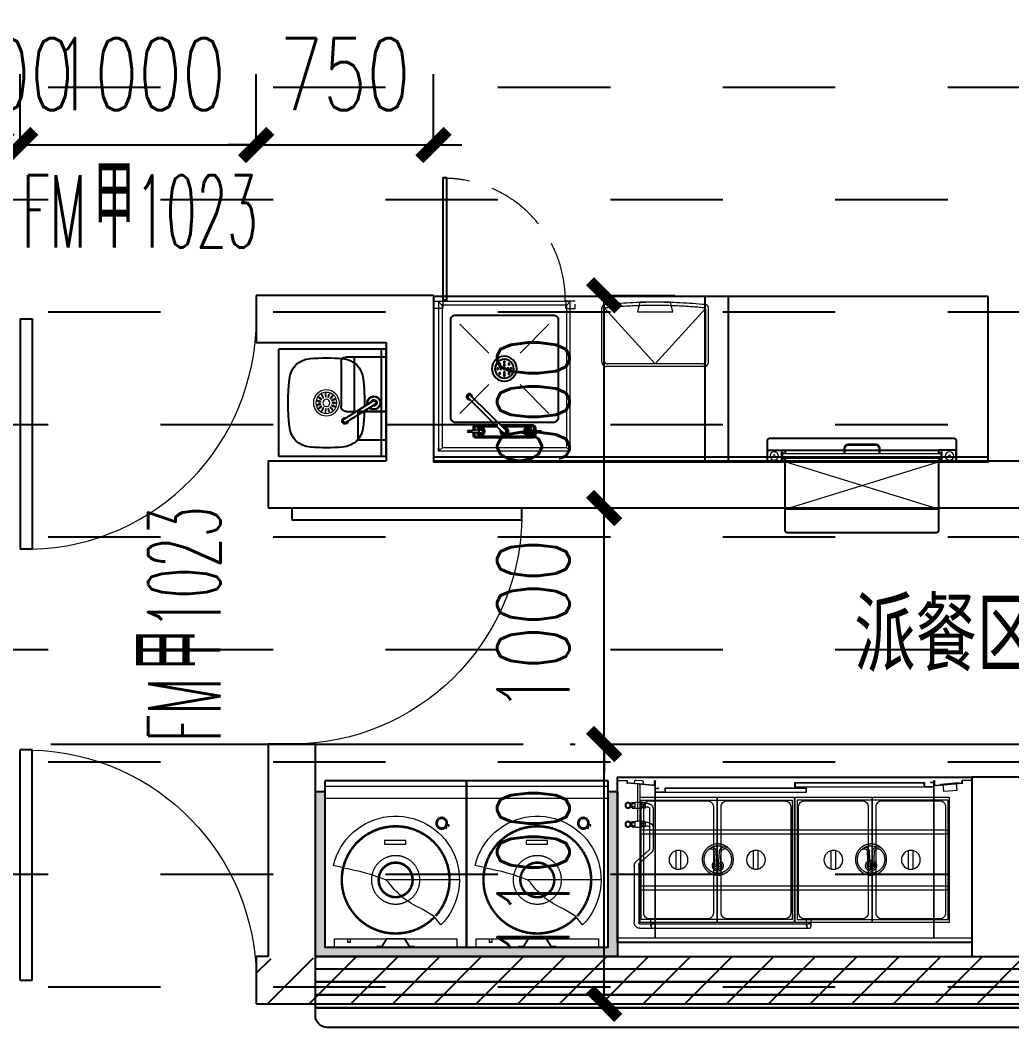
# Model space of a CAD drawing. Header units: millimetres. Extents: x 12325263 to 13848842, y -1463133 to 573208.
# Drawn here: x 12578597 to 12582797, y -844101 to -839822 of the extents above; entities that cross this region are included whole.
import ezdxf
from ezdxf.xclip import XClip

# ---------------------------------------------------------------- set-up
doc = ezdxf.new("R2010")
doc.units = ezdxf.units.MM
doc.header["$LTSCALE"] = 1000
doc.header["$XCLIPFRAME"] = 0
for name, pattern in [('DASH', [0.35, 0.25, -0.1]), ('DASHED', [19.05, 12.7, -6.35]), ('DOTE', [2.42, 2, -0.2, 0.02, -0.2]), ('HIDDEN', [9.525, 6.35, -3.175])]:
    doc.linetypes.add(name, pattern=pattern)
for name, color, linetype in [('A-ANNO-DIMS', 83, 'Continuous'), ('A-ANNO-TEXT', 7, 'Continuous'), ('A-AXIS', 16, 'DOTE'), ('A-WALL', 5, 'Continuous'), ('A-WALL-PATT', 8, 'Continuous'), ('A_WALL(防火墙)', 151, 'Continuous'), ('DOOR_FIRE', 1, 'Continuous'), ('DOOR_FIRE_TEXT', 7, 'Continuous'), ('fur202301', 252, 'Continuous'), ('WALL', 5, 'Continuous'), ('WALL-SHATCH', 8, 'Continuous'), ('建筑-楼板开洞', 251, 'Continuous')]:
    doc.layers.add(name, color=color, linetype=linetype)
doc.styles.add('_TCH_DIM_T3', font='SIMPLEX.shx', dxfattribs={"width": 0.705882, "bigfont": 'GBCBIG.shx'})
doc.styles.add('_TCH_WINDOW', font='SIMPLEX', dxfattribs={"width": 0.7, "height": 3.5, "bigfont": 'GBCBIG'})
doc.styles.add('TITXV', font='', dxfattribs={"width": 0.7})
doc.styles.get('TITXV').set_extended_font_data('SimSun')
doc.dimstyles.new('_TCH_ARCH&&120', dxfattribs={"dimtxt": 306, "dimasz": 120, "dimexe": 300, "dimexo": 360, "dimgap": 147, "dimtad": 1, "dimdec": 0, "dimzin": 0, "dimdsep": 46, "dimtxsty": '_TCH_DIM_T3', "dimblk": 'ARCHTICK', "dimcen": 0.09, "dimclrt": 7, "dimazin": 2, "dimtfac": 1, "dimtdec": 0, "dimtix": 1, "dimtmove": 2, "dimatfit": 3, "dimfxl": 1, "dimfxlon": 1, "dimtolj": 1, "dimtzin": 0, "dimarcsym": 0})
pattern_1 = [(45, (0, 89.76), (-88.388383, 88.388383), [])]

# ---------------------------------------------------------------- blocks, each defined once
blk = doc.blocks.new('adgshg13-A$C7F010FC0')
at = {"layer": 'WALL-SHATCH'}
h = blk.add_hatch(color=256, dxfattribs=at)
h.dxf.hatch_style = 1
h.paths.add_polyline_path([(-60384.2, -16880.9), (-763.2, 197.5), (12587.6, -13153.3), (12587.6, -157996), (-162964.9, -188820.4), (-171262.4, -180522.9), (-171262.4, -31310.9), (-150707.2, -10755.7), (-131860.1, -7980.9), (-99162.4, -7980.9), (-99162.4, -4980.9), (-76620.4, -4980.9), (-70107.7, -16880.9)], flags=16)
h.paths.add_polyline_path([(-60091.2, -16380.9), (-646.9, 646.9), (12987.6, -12987.6), (12987.6, -158331.9), (-163100.6, -189250.4), (-171662.4, -180688.6), (-171662.4, -31145.2), (-150777.9, -10260.7), (-131896.7, -7480.9), (-99562.4, -7480.9), (-99562.4, -4580.9), (-76365.6, -4580.9), (-69907.5, -16380.9)])
blk = doc.blocks.new('A$C4C7A72D3')
at = {"layer": 'WALL', "color": 1}
blk.add_blockref('adgshg13-A$C7F010FC0', (210433, 205503.6), dxfattribs=at)
blk = doc.blocks.new('qlzw')
at = {"layer": 'A-AXIS'}
blk.add_line((12411416.8, 1038989.8), (12486866.8, 1038989.8), dxfattribs=at)
blk = doc.blocks.new('asdgag2019092010362923561')
for p, q in [((0, 0), (0, -455)), ((0, 0), (455, 0)), ((455, 0), (455, -455)), ((0, -20), (455, -20)), ((220.6, -47.7), (143.7, -170.8)), ((234.4, -56.3), (158, -178.4)), ((0, -455), (455, -455))]:
    blk.add_line(p, q)
at = {"lineweight": 0}
for radius in [55, 44.5, 15]:
    blk.add_circle((227.5, -253.5), radius, dxfattribs=at)
for centre, radius, start, end in [((227.5, -52), 28.5, 254.5053, 221.4947), ((227.5, -52), 26.5, 255.7812, 220.2188), ((227.5, -52), 12.6, 278.0048, 197.9952), ((227.5, -52), 8.1, 328.2445, 148.2445), ((132.4, -189.8), 92.5, 92.9207, 177.5104), ((227.5, -1010.4), 918.4, 92.1814, 96.2504), ((227.5, -1010.4), 918.4, 85.5623, 90.9693), ((227.5, -1010.4), 918.4, 83.7496, 85.5623), ((322.6, -189.8), 92.5, 2.4896, 87.0793), ((151.1, -174.1), 12.9, 97.112, 19.5839), ((151.4, -173.7), 8.18, 158.7425, 324.4916), ((814.1, -253.5), 777.1, 174.9949, 185.0051), ((-359.1, -253.5), 777.1, 354.9949, 5.0051), ((132.4, -317.2), 92.5, 182.4896, 267.0793), ((322.6, -317.2), 92.5, 272.9207, 357.5104), ((227.5, 503.4), 918.4, 263.7496, 276.2504)]:
    blk.add_arc(centre, radius, start, end)
for centre, major_axis in [((227.5, -221.5), (0, 8.47)), ((195.6, -256.8), (-8.42, -0.89)), ((197, -243.6), (-8.05, 2.62)), ((203.7, -232.1), (-6.29, 5.67)), ((214.5, -224.2), (-3.44, 7.73)), ((240.5, -224.2), (3.44, 7.73)), ((251.3, -232.1), (6.29, 5.67)), ((258, -243.6), (8.05, 2.62)), ((259.4, -256.8), (8.42, -0.89)), ((199.8, -269.5), (-7.33, -4.23)), ((208.7, -279.4), (-4.98, -6.85)), ((220.8, -284.8), (-1.76, -8.28)), ((234.2, -284.8), (1.76, -8.28)), ((246.3, -279.4), (4.98, -6.85)), ((255.2, -269.5), (7.33, -4.23))]:
    blk.add_ellipse(centre, major_axis=major_axis, ratio=0.257052, dxfattribs=at)
blk = doc.blocks.new('asdgag枧液')
at = {"layer": 'fur202301', "linetype": 'HIDDEN', "ltscale": 400}
blk.add_line((120, -171.2), (120, 0), dxfattribs=at)
at = {"layer": 'fur202301'}
for p, q in [((350, 0), (350, -171.2)), ((350, -136.1), (120, -136.1)), ((330, -191.2), (140, -191.2))]:
    blk.add_line(p, q, dxfattribs=at)
blk.add_lwpolyline([(0, 0), (120, 0), (120, -120), (0, -120)], close=True, dxfattribs=at)
at = {"layer": 'fur202301', "linetype": 'HIDDEN', "ltscale": 400}
blk.add_arc((140, -171.2), 20, 180, 270, dxfattribs=at)
at = {"layer": 'fur202301'}
blk.add_arc((330, -171.2), 20, 270, 0, dxfattribs=at)
blk = doc.blocks.new('asdgag548670-')
at = {"color": 1, "linetype": 'ByBlock', "lineweight": 9}
blk.add_line((-68847.7, 167342.2), (-68197.7, 167342.3), dxfattribs=at)
at = {"color": 2, "lineweight": 25}
for p, q in [((-68861.7, 167142.2), (-68861.7, 167092.2)), ((-68852.7, 167142.2), (-68192.7, 167142.3)), ((-68183.7, 167142.3), (-68183.7, 167092.3)), ((-68847.7, 167092.2), (-68197.7, 167092.3))]:
    blk.add_line(p, q, dxfattribs=at)
for points in [[(-68197.7, 167142.3), (-68197.7, 167432.3, 0.414214), (-68207.7, 167442.3), (-68837.7, 167442.2, 0.414214), (-68847.7, 167432.2), (-68847.7, 167142.2)], [(-68847.7, 167142.2), (-68922.7, 167142.2), (-68922.7, 167052.2, 0.414214), (-68912.7, 167042.2), (-68132.7, 167042.3, 0.414214), (-68122.7, 167052.3), (-68122.7, 167142.3), (-68197.7, 167142.3)]]:
    blk.add_lwpolyline(points, format="xyb", dxfattribs=at)
at = {"color": 8, "lineweight": 9, "ltscale": 8}
blk.add_lwpolyline([(-68197.7, 167342.3), (-68847.7, 167142.3), (-68847.7, 167342.3), (-68197.7, 167142.3)], close=True, dxfattribs=at)
at = {"color": 2, "lineweight": 25}
for points in [[(-68847.7, 167129.2), (-68847.7, 167142.2), (-68922.2, 167142.2), (-68922.2, 167092.2), (-68847.7, 167092.2), (-68847.7, 167105.2)], [(-68847.7, 167129.2), (-68859.7, 167129.2), (-68859.7, 167105.2), (-68847.7, 167105.2)], [(-68197.7, 167129.3), (-68197.7, 167142.3), (-68123.2, 167142.3), (-68123.2, 167092.3), (-68197.7, 167092.3), (-68197.7, 167105.3)], [(-68197.7, 167129.3), (-68185.7, 167129.3), (-68185.7, 167105.3), (-68197.7, 167105.3)]]:
    blk.add_lwpolyline(points, dxfattribs=at)
at = {"color": 1, "linetype": 'ByBlock', "lineweight": 9}
blk.add_lwpolyline([(-68857.7, 167107.2), (-68187.7, 167107.3), (-68187.7, 167127.3), (-68857.7, 167127.2)], close=True, dxfattribs=at)
for points in [[(-68444.6, 167107.3), (-68444.6, 167087.3, -0.414214), (-68464.6, 167067.3), (-68579.6, 167067.3, -0.414214), (-68599.6, 167087.3), (-68599.6, 167107.3)], [(-68449.6, 167107.3), (-68449.6, 167087.3, -0.414214), (-68464.6, 167072.3), (-68579.6, 167072.3, -0.414214), (-68594.6, 167087.3), (-68594.6, 167107.3)]]:
    blk.add_lwpolyline(points, format="xyb", dxfattribs=at)
for centre, radius in [((-68893.7, 167117.2), 18), ((-68893.7, 167117.2), 4), ((-68151.7, 167117.3), 18), ((-68151.7, 167117.3), 4)]:
    blk.add_circle(centre, radius, dxfattribs=at)
blk = doc.blocks.new('*U1479')
blk.add_lwpolyline([(25687.9, -43311.8), (25687.9, -39111.7, 0.414214), (25637.9, -39061.7), (25387.9, -39061.7), (25387.9, -43311.8), (25687.9, -43311.8)], format="xyb")
at = {"color": 1, "lineweight": 9}
for points in [[(25437.9, -43311.8), (25442.9, -43311.8), (25442.9, -39061.7), (25437.9, -39061.7)], [(25492.9, -43311.8), (25497.9, -43311.8), (25497.9, -39061.7), (25492.9, -39061.7)], [(25547.9, -43311.8), (25552.9, -43311.8), (25552.9, -39061.7), (25547.9, -39061.7)], [(25602.9, -43311.8), (25607.9, -43311.8), (25607.9, -39061.7), (25602.9, -39061.7)]]:
    blk.add_lwpolyline(points, close=True, dxfattribs=at)
blk = doc.blocks.new('asdgag2019070515461038121')
at = {"lineweight": 25}
for p, q in [((0, -705), (0, 0)), ((0, 0), (600, 0)), ((600, 0), (600, -705)), ((600, -705), (0, -705))]:
    blk.add_line(p, q, dxfattribs=at)
at = {"color": 1, "linetype": 'HIDDEN', "lineweight": 0, "ltscale": 3}
for p, q in [((40, -35), (40, 0)), ((560, 0), (560, -35))]:
    blk.add_line(p, q, dxfattribs=at)
at = {"color": 1, "linetype": 'HIDDEN', "lineweight": 0, "ltscale": 4}
blk.add_line((40, -35), (560, -35), dxfattribs=at)
at = {"color": 1, "linetype": 'HIDDEN', "lineweight": 0, "ltscale": 5}
for p, q in [((220.4, -3), (220.4, -1.5)), ((379.6, -3), (379.6, -1.5))]:
    blk.add_line(p, q, dxfattribs=at)
at = {"color": 8, "lineweight": 13}
for p, q in [((491.8, -95), (463.2, -130.1)), ((463.2, -130.1), (415.3, -160.2)), ((270.5, -273.3), (258.8, -285)), ((570, -285), (258.8, -285)), ((80.8, -335.9), (37, -346)), ((600, -630), (0, -630)), ((600, -630), (0, -630)), ((600, -680), (0, -680))]:
    blk.add_line(p, q, dxfattribs=at)
at = {"color": 1, "linetype": 'HIDDEN', "lineweight": 0, "ltscale": 5}
for points in [[(95.4, -35), (95.4, -22), (109.4, -22), (109.4, -35)], [(96.4, -35), (96.4, -23), (108.4, -23), (108.4, -35)], [(379.6, -1.5), (359.2, -1.5), (339.2, -33.5), (260.8, -33.5), (240.8, -1.5), (220.4, -1.5)], [(379.6, -3), (360, -3), (340, -35), (260, -35), (240, -3), (220.4, -3)]]:
    blk.add_lwpolyline(points, dxfattribs=at)
at = {"color": 8, "lineweight": 13}
blk.add_lwpolyline([(252.7, -436.3), (343.5, -436.3), (343.5, -452.4), (252.7, -452.4)], close=True, dxfattribs=at)
at = {"color": 1, "linetype": 'HIDDEN', "lineweight": 0, "ltscale": 5}
for points in [[(514.4, -504.1), (513.2, -504.8), (513.2, -506.3), (514.4, -507), (515.7, -506.3), (515.7, -504.8)], [(524.4, -514.1), (523.2, -514.8), (523.2, -516.3), (524.4, -517), (525.7, -516.3), (525.7, -514.8)]]:
    blk.add_lwpolyline(points, close=True, dxfattribs=at)
for centre, radius in [((300, -285), 102.5), ((300, -285), 75), ((300, -285), 70), ((495, -525), 25), ((495, -525), 19), ((514.4, -505.6), 2.5), ((524.4, -515.6), 2.5)]:
    blk.add_circle(centre, radius, dxfattribs=at)
for radius, start, end in [(230, 43.1875, 193.0673), (225, 43.5112, 193.0673), (230, 194.0146, 41.9688), (225, 194.4172, 42.016)]:
    blk.add_arc((300, -285), radius, start, end, dxfattribs=at)
at = {"color": 8, "lineweight": 13}
for centre, radius, start, end in [((300, -285), 270, 193.0673, 44.7365), ((545.9, -476.7), 342.4, 112.4174, 143.5495), ((-61.7, 499.4), 847.4, 279.6831, 292.2231)]:
    blk.add_arc(centre, radius, start, end, dxfattribs=at)
blk = doc.blocks.new('asdgag趟门工作柜')
blk.add_line((304938.6, 85935.8), (306138.6, 85935.8))
blk.add_lwpolyline([(304938.6, 85255.8), (306138.6, 85255.8), (306138.6, 85955.8), (304938.6, 85955.8)], close=True)
blk = doc.blocks.new('asdgag02C')
at = {"layer": 'fur202301'}
for p, q in [((-105.1, 6.2), (-154.6, 2.6)), ((-115, 5.5), (-107, 11.2)), ((-107, 11.2), (-97.6, 7.6)), ((153.3, -142.1), (4.7, 6.4)), ((107, 11.2), (97.6, 7.6)), ((105.1, 6.2), (154.6, 2.6)), ((115, 5.5), (107, 11.2)), ((-105.1, -6.2), (-154.6, -2.6)), ((-115, -5.5), (-107, -11.2)), ((-107, -11.2), (-97.6, -7.6)), ((144, -151.6), (-6.3, -5)), ((107, -11.2), (97.6, -7.6)), ((105.1, -6.2), (154.6, -2.6)), ((115, -5.5), (107, -11.2))]:
    blk.add_line(p, q, dxfattribs=at)
for points in [[(132.5, 4.2), (132.5, 14, 0.414214), (120.5, 26), (-120.5, 26, 0.414214), (-132.5, 14), (-132.5, 4.2)], [(126.5, 4.6), (126.5, 14, 0.414214), (120.5, 20), (-120.5, 20, 0.414214), (-126.5, 14), (-126.5, 4.6)], [(-132.5, -4.2), (-132.5, -14, 0.414214), (-120.5, -26), (15.3, -26)], [(-126.5, -4.6), (-126.5, -14, 0.414214), (-120.5, -20), (9.1, -20)], [(31.2, -20), (120.5, -20, 0.414214), (126.5, -14), (126.5, -4.6)], [(37.2, -26), (120.5, -26, 0.414214), (132.5, -14), (132.5, -4.2)]]:
    blk.add_lwpolyline(points, format="xyb", dxfattribs=at)
for points in [[(-115, 5.5), (-115, 8.7), (-100, 17.3), (-85, 8.7), (-85, -8.7), (-100, -17.3), (-115, -8.7), (-115, -5.5)], [(15, -3.8), (15, 8.7), (0, 17.3), (-15, 8.7), (-15, -8.7), (0, -17.3), (4, -15)], [(115, 5.5), (115, 8.7), (100, 17.3), (85, 8.7), (85, -8.7), (100, -17.3), (115, -8.7), (115, -5.5)]]:
    blk.add_lwpolyline(points, dxfattribs=at)
for centre in [(-100, 0), (100, 0)]:
    blk.add_circle(centre, 8, dxfattribs=at)
for centre, radius, start, end in [((-150.2, -3.8), 7.79, 123.9817, 150.4041), ((-100, 0), 17.3, 197.9873, 162.0127), ((-100, 0), 15, 201.6352, 158.3648), ((-100, 0), 11, 247.3798, 112.6202), ((-100, 0), 9.5, 258.0456, 101.9544), ((0, 0), 17.3, 342.1747, 288.4307), ((0, 0), 15, 346.8271, 283.7584), ((0, 0), 11, 0.9822, 269.5265), ((0, 0), 9.5, 11.3739, 259.0473), ((0, 0), 8, 36.4147, 232.9591), ((100, 0), 17.3, 17.9873, 342.0127), ((100, 0), 15, 21.6352, 338.3648), ((100, 0), 11, 67.3798, 292.6202), ((100, 0), 9.5, 78.0456, 281.9544), ((150.2, -3.8), 7.79, 29.5959, 56.0183), ((-150.2, 3.8), 7.79, 209.5959, 236.0183), ((150.2, 3.8), 7.79, 303.9817, 330.4041), ((148.6, -146.9), 12, 169.3341, 101.3715), ((148.6, -146.9), 6.65, 226.0134, 46.0134)]:
    blk.add_arc(centre, radius, start, end, dxfattribs=at)
blk = doc.blocks.new('asdgag波混去水-B')
at = {"layer": 'fur202301'}
for centre, radius in [((0, 0), 52.5), ((0, 0), 40), ((-28, 0), 3), ((-19.8, 19.8), 3), ((-16, 0), 3), ((0, 28), 3), ((0, 16), 3), ((0, 0), 3), ((16, 0), 3), ((19.8, 19.8), 3), ((28, 0), 3), ((-19.8, -19.8), 3), ((0, -16), 3), ((0, -28), 3), ((19.8, -19.8), 3)]:
    blk.add_circle(centre, radius, dxfattribs=at)
blk = doc.blocks.new('*U1659')
at = {"lineweight": 25}
for p, q in [((-650, -20), (600, -20)), ((579, -60), (579, -45))]:
    blk.add_line(p, q, dxfattribs=at)
at = {"lineweight": 9}
for p, q in [((20.5, -45), (578.5, -45)), ((35.5, -60), (20.5, -45)), ((35.5, -60), (563.5, -60)), ((563.5, -60), (578.5, -45)), ((233.2, -328.2), (110.6, -205.6)), ((365.8, -328.2), (488.4, -205.6)), ((233.2, -460.8), (110.6, -583.4)), ((365.8, -460.8), (488.4, -583.4)), ((35.5, -664), (20.5, -679)), ((563.5, -662), (578.5, -679))]:
    blk.add_line(p, q, dxfattribs=at)
at = {"linetype": 'DASH', "lineweight": 9}
blk.add_line((560, -680), (41, -680), dxfattribs=at)
at = {"lineweight": 25}
blk.add_lwpolyline([(-650, -700), (600, -700), (600, 0), (-650, 0)], close=True, dxfattribs=at)
at = {"lineweight": 9}
for points in [[(20.5, -45), (20.5, -679), (578.5, -679), (578.5, -45)], [(35.5, -60), (35.5, -664), (563.5, -664), (563.5, -60)], [(-0.3, -680), (39.7, -680), (39.7, -650), (38.7, -650), (38.7, -668), (37.7, -668), (37.7, -650), (-0.3, -650), (-0.3, -668)], [(600, -680), (560, -680), (560, -650), (561, -650), (561, -668), (562, -668), (562, -650), (600, -650), (600, -668)]]:
    blk.add_lwpolyline(points, dxfattribs=at)
at = {"lineweight": 25}
blk.add_lwpolyline([(92, -167), (507, -167, -0.414214), (527, -187), (527, -602, -0.414214), (507, -622), (92, -622, -0.414214), (72, -602), (72, -187, -0.414214)], format="xyb", close=True, dxfattribs=at)
blk.add_lwpolyline([(543.2, -1202.3), (559.8, -1202.3), (559.8, -684), (543.2, -684), (543.2, -685.1), (558.9, -685.1), (543.2, -685.1), (543.2, -1200.8), (558.6, -1200.8)], dxfattribs=at)
at = {"linetype": 'DASH', "lineweight": 9}
blk.add_arc((557.6, -684.9), 516.1, 179.9044, 268.4028, dxfattribs=at)
at = {"layer": 'fur202301', "lineweight": 25}
blk.add_blockref('asdgag02C', (299.5, -129), dxfattribs=at)
at = {"layer": 'fur202301', "lineweight": 9, "xscale": -1, "rotation": 90.00000000000136}
blk.add_blockref('asdgag波混去水-B', (299.5, -394.5), dxfattribs=at)
blk = doc.blocks.new('asdgag2019062117122966238')
at = {"layer": 'fur202301', "linetype": 'DASH', "lineweight": 13, "ltscale": 10}
for p, q in [((20, 0), (432, 0)), ((0, -20), (0, -246.9)), ((10.9, -26.7), (10.9, -238.4)), ((26.9, -10.7), (425.9, -10.7)), ((441.9, -26.7), (441.9, -238.4)), ((441.9, -26.7), (441.9, -217.4)), ((452, -20), (452, -246.9))]:
    blk.add_line(p, q, dxfattribs=at)
at = {"layer": 'fur202301', "color": 1, "linetype": 'DASH', "lineweight": 9, "ltscale": 10}
for p, q in [((13.5, -245.1), (226.4, -10.7)), ((226.4, -10.7), (439.2, -245.1))]:
    blk.add_line(p, q, dxfattribs=at)
blk.add_lwpolyline([(161.6, -272), (290.4, -272), (300.4, -231.7), (151.6, -231.7)], close=True, dxfattribs=at)
at = {"layer": 'fur202301', "linetype": 'DASH', "lineweight": 13, "ltscale": 10}
for centre, radius, start, end in [((20, -20), 20, 90, 180), ((432, -20), 20, 0, 90), ((26.9, -26.7), 16, 90, 180), ((425.9, -26.7), 16, 0, 90), ((15, -246.9), 15, 180, 265.1458), ((20.9, -238.4), 10, 180, 264.9781), ((226.4, 1822.8), 2081.4, 264.3099, 275.6901), ((431.9, -238.4), 10, 275.0219, 0), ((437, -246.9), 15, 274.8542, 0), ((226, 1949.8), 2221.9, 264.5178, 275.4822)]:
    blk.add_arc(centre, radius, start, end, dxfattribs=at)
blk = doc.blocks.new('*U1612')
blk.add_lwpolyline([(-145, -760), (125, -760), (125, 0), (-145, 0)], close=True)
blk = doc.blocks.new('asdgagA$C1FDB6A34')
at = {"color": 8, "lineweight": 13}
for p, q in [((-172.5, -226.3), (-172.5, -303.7)), ((-152.5, -226.3), (-152.5, -303.7))]:
    blk.add_line(p, q, dxfattribs=at)
blk.add_lwpolyline([(-325, 0), (-325, -530), (0, -530), (0, 0)], close=True, dxfattribs=at)
blk.add_lwpolyline([(-310, -40), (-310, -490, 0.414214), (-285, -515), (-40, -515, 0.414214), (-15, -490), (-15, -40, 0.414214), (-40, -15), (-285, -15, 0.414214)], format="xyb", close=True, dxfattribs=at)
blk.add_circle((-162.5, -265), 40, dxfattribs=at)
blk = doc.blocks.new('asdgag2019070516024444999')
at = {"color": 1, "linetype": 'DASHED', "lineweight": 0, "ltscale": 3}
for p, q in [((0, -20), (1500, -20)), ((159, -20), (159, -684.8)), ((160, -20), (160, -684.8)), ((1340, -20), (1340, -684.8)), ((1341, -20), (1341, -684.8)), ((70.5, -322.5), (70.5, -84)), ((89.5, -328.3), (89.5, -84)), ((94.5, -60), (810.2, -60)), ((94.5, -79), (800.7, -79)), ((141.2, -69.5), (141.2, -97)), ((160.2, -69.5), (160.2, -97)), ((800.7, -69.5), (800.7, -97)), ((819.7, -69.5), (819.7, -97)), ((92.9, -335.7), (142.3, -379.6)), ((80.6, -344.9), (132.4, -390.8)), ((135.8, -565), (135.8, -398.3)), ((150.8, -565), (150.8, -398.3)), ((127.8, -493), (116.8, -493)), ((127.8, -508), (116.8, -508)), ((85, -671.9), (85, -514.3)), ((94, -671), (94, -514.2)), ((127.8, -573), (116.8, -573)), ((127.8, -588), (116.8, -588)), ((40, -686.1), (40, -671.2)), ((158.5, -665.1), (157.5, -665.1)), ((157.5, -665.1), (157.5, -684.8)), ((158.5, -665.1), (158.5, -684.8)), ((1341.5, -665.1), (1342.5, -665.1)), ((1341.5, -665.1), (1341.5, -684.8)), ((1342.5, -665.1), (1342.5, -684.8)), ((1460, -686.1), (1460, -671.2)), ((0, -686.1), (40, -686.1)), ((1500, -686.1), (1460, -686.1))]:
    blk.add_line(p, q, dxfattribs=at)
at = {"color": 1, "linetype": 'DASHED', "lineweight": 0, "ltscale": 2}
for p, q in [((100.5, -223.5), (1399.5, -223.5)), ((100.5, -240), (1399.5, -240)), ((413, -325), (409.6, -382.8)), ((421, -325.5), (417.6, -383.3)), ((428, -325.4), (431, -383.5)), ((436, -325), (439, -383.1)), ((1061.9, -325), (1058.6, -382.8)), ((1069.9, -325.5), (1066.5, -383.3)), ((1076.9, -325.4), (1079.9, -383.5)), ((1084.9, -325), (1087.9, -383.1)), ((100.5, -460), (1399.5, -460)), ((100.5, -476.5), (1399.5, -476.5)), ((199.7, -635.5), (161.3, -635.5)), ((199.7, -636.5), (161.3, -636.5)), ((798, -635), (201.9, -635)), ((798, -635.5), (201.9, -635.5)), ((798.7, -652.5), (201.3, -652.5)), ((798.7, -653.5), (201.3, -653.5)), ((751.3, -676), (1298.7, -676)), ((751.3, -677), (1298.7, -677)), ((752, -658.5), (1298.1, -658.5)), ((752, -659), (1298.1, -659)), ((1300.3, -659), (1338.7, -659)), ((1300.3, -660), (1338.7, -660))]:
    blk.add_line(p, q, dxfattribs=at)
at = {"color": 1, "linetype": 'HIDDEN', "lineweight": 0}
for p, q in [((61.1, -491), (52.1, -491)), ((61.1, -510), (52.1, -510)), ((61.1, -489), (74.1, -489)), ((61.1, -489), (61.1, -512)), ((74.1, -494.5), (61.1, -494.5)), ((74.1, -506.5), (61.1, -506.5)), ((61.1, -512), (74.1, -512)), ((74.1, -488), (74.1, -513)), ((103.8, -488), (103.8, -513)), ((116.8, -489), (103.8, -489)), ((103.8, -494.5), (116.8, -494.5)), ((103.8, -506.5), (116.8, -506.5)), ((116.8, -512), (103.8, -512)), ((116.8, -512), (116.8, -489)), ((61.1, -571), (52.1, -571)), ((61.1, -590), (52.1, -590)), ((61.1, -569), (74.1, -569)), ((61.1, -569), (61.1, -592)), ((74.1, -574.5), (61.1, -574.5)), ((74.1, -586.5), (61.1, -586.5)), ((61.1, -592), (74.1, -592)), ((74.1, -568), (74.1, -593)), ((103.8, -568), (103.8, -593)), ((116.8, -569), (103.8, -569)), ((103.8, -574.5), (116.8, -574.5)), ((103.8, -586.5), (116.8, -586.5)), ((116.8, -592), (103.8, -592)), ((116.8, -592), (116.8, -569))]:
    blk.add_line(p, q, dxfattribs=at)
at = {"color": 1, "lineweight": 0}
for p, q in [((160, -636.8), (160, -652.3)), ((161, -636.8), (161, -652.3)), ((200, -652.2), (200, -636.8)), ((201, -652.2), (201, -636.8)), ((201.2, -635.7), (201.2, -652.5)), ((201.7, -635.7), (201.7, -652.5)), ((798.2, -652.5), (798.2, -635.7)), ((798.7, -652.5), (798.7, -635.7)), ((800, -635.5), (799, -635.5)), ((799, -635.5), (799, -652.2)), ((800, -635.5), (800, -652.2)), ((147.5, -665.1), (40.5, -675)), ((40.5, -675), (40.5, -685.1)), ((147.5, -666.1), (41.5, -675.9)), ((41.5, -675.9), (41.5, -685.1)), ((157, -665.1), (147.5, -665.1)), ((156, -666.1), (147.5, -666.1)), ((156, -666.1), (156, -685.1)), ((157, -665.1), (157, -685.1)), ((161.2, -653.6), (173, -654.6)), ((161.3, -652.6), (173, -653.6)), ((165.1, -652.9), (165.2, -651.9)), ((165.2, -651.9), (173.1, -652.6)), ((201.7, -652.5), (201.2, -652.5)), ((750, -659), (751, -659)), ((750, -659), (750, -675.7)), ((751, -659), (751, -675.7)), ((751.3, -676), (751.3, -659.2)), ((751.3, -676), (751.8, -676)), ((751.8, -676), (751.8, -659.2)), ((798.7, -652.5), (798.2, -652.5)), ((1298.3, -659.2), (1298.3, -676)), ((1298.3, -676), (1298.8, -676)), ((1298.8, -659.2), (1298.8, -676)), ((1299, -675.7), (1299, -660.3)), ((1300, -675.7), (1300, -660.3)), ((1334.8, -675.4), (1326.9, -676.1)), ((1338.7, -676.1), (1327, -677.1)), ((1338.8, -677.1), (1327, -678.1)), ((1334.9, -676.4), (1334.8, -675.4)), ((1339, -660.3), (1339, -675.8)), ((1340, -660.3), (1340, -675.8)), ((1343, -665.1), (1343, -685.1)), ((1343, -665.1), (1352.5, -665.1)), ((1344, -666.1), (1344, -685.1)), ((1344, -666.1), (1352.5, -666.1)), ((1352.5, -665.1), (1459.5, -675)), ((1352.5, -666.1), (1458.5, -675.9)), ((1458.5, -675.9), (1458.5, -685.1)), ((1459.5, -675), (1459.5, -685.1)), ((40.5, -685.1), (41.5, -685.1)), ((156, -685.1), (157, -685.1)), ((1344, -685.1), (1343, -685.1)), ((1459.5, -685.1), (1458.5, -685.1))]:
    blk.add_line(p, q, dxfattribs=at)
at = {"linetype": 'Continuous', "lineweight": -3}
blk.add_lwpolyline([(1500, -700), (1500, 0), (0, 0), (0, -700)], close=True, dxfattribs=at)
at = {"color": 1, "linetype": 'DASHED', "lineweight": 0, "ltscale": 4}
for points in [[(100.5, -603), (740, -603), (740, -97), (100.5, -97)], [(1399.5, -603), (760, -603), (760, -97), (1399.5, -97)]]:
    blk.add_lwpolyline(points, close=True, dxfattribs=at)
blk.add_lwpolyline([(416.8, -97), (100.5, -97), (100.5, -603), (416.8, -603)], dxfattribs=at)
at = {"color": 1, "lineweight": 0}
for points in [[(1378.9, -668.5), (1433.6, -673.6), (1436.4, -643.7), (1381.6, -638.6)], [(1368.6, -670.6), (1443.3, -677.5), (1443.6, -674.5), (1368.9, -667.6)]]:
    blk.add_lwpolyline(points, close=True, dxfattribs=at)
at = {"color": 1, "linetype": 'DASHED', "lineweight": 0, "ltscale": 3}
blk.add_lwpolyline([(78.5, -687.6), (103.3, -685.2, 0.414214), (107.9, -679.8), (106.9, -669.8), (72.1, -673.1), (73, -683.1, 0.414214)], format="xyb", close=True, dxfattribs=at)
at = {"color": 1, "linetype": 'DASHED', "lineweight": 0}
blk.add_circle((150.7, -69.5), 9.5, dxfattribs=at)
at = {"color": 1, "linetype": 'DASHED', "lineweight": 0, "ltscale": 3}
blk.add_circle((810.2, -69.5), 9.5, dxfattribs=at)
at = {"color": 1, "linetype": 'DASHED', "lineweight": 0, "ltscale": 2}
for centre, radius in [((424.5, -351), 66), ((424.5, -351), 66), ((1073.4, -351), 66), ((1073.4, -351), 66), ((424.5, -317.5), 4), ((1073.4, -317.5), 4)]:
    blk.add_circle(centre, radius, dxfattribs=at)
at = {"color": 1, "linetype": 'HIDDEN', "lineweight": 0}
for centre, radius in [((44, -500.5), 12.5), ((44, -500.5), 9.5), ((44, -580.5), 12.5), ((44, -580.5), 9.5)]:
    blk.add_circle(centre, radius, dxfattribs=at)
at = {"color": 1, "linetype": 'DASHED', "lineweight": 0, "ltscale": 3}
for centre, radius, start, end in [((94.5, -84), 24, 90, 180), ((94.5, -84), 5, 90, 180), ((100.5, -322.5), 30, 180, 228.4437), ((99.5, -328.3), 10, 180, 228.4437), ((125.8, -398.3), 25, 0, 48.4437), ((125.8, -398.3), 10, 0, 48.4437), ((127.8, -485), 23, 270, 0), ((127.8, -485), 8, 270, 0), ((127.8, -565), 23, 270, 0), ((127.8, -565), 8, 270, 0), ((158.7, -684.8), 1.25, 180, 0), ((158.7, -684.8), 0.25, 180, 0), ((1341.3, -684.8), 1.25, 180, 0), ((1341.3, -684.8), 0.25, 180, 0)]:
    blk.add_arc(centre, radius, start, end, dxfattribs=at)
at = {"color": 1, "linetype": 'DASHED', "lineweight": 0, "ltscale": 2}
for centre, radius, start, end in [((424.5, -351), 58, 313.2828, 293.1761), ((424.5, -351), 58, 313.2828, 293.1761), ((1073.4, -351), 58, 313.2828, 293.1761), ((1073.4, -351), 58, 313.2828, 293.1761), ((424.5, -325), 23, 302.9137, 236.7264), ((424.5, -325), 16, 318.8303, 220.8191), ((417, -325), 4, 353.3524, 180), ((424.5, -325), 16, 254.1062, 285.5372), ((424.5, -332.5), 4, 188.4221, 348.406), ((424.5, -332.5), 4, 17.5096, 164.9191), ((432, -325), 4, 0, 180), ((1073.4, -325), 23, 302.9137, 236.7264), ((1073.4, -325), 16, 318.8303, 220.8191), ((1065.9, -325), 4, 353.3524, 180), ((1073.4, -325), 16, 254.1062, 285.5372), ((1073.4, -332.5), 4, 188.4221, 348.406), ((1073.4, -332.5), 4, 17.5096, 164.9191), ((1080.9, -325), 4, 0, 180), ((394.6, -382), 15, 226.0578, 356.6706), ((394.6, -382), 23, 286.1581, 356.6706), ((424.5, -325), 23, 257.9666, 281.6721), ((454, -382.3), 23, 182.9578, 313.2828), ((454, -382.3), 15, 182.9578, 313.2828), ((1043.6, -382), 15, 226.0578, 356.6706), ((1043.6, -382), 23, 286.1581, 356.6706), ((1073.4, -325), 23, 257.9666, 281.6721), ((1102.9, -382.3), 23, 182.9578, 313.2828), ((1102.9, -382.3), 15, 182.9578, 313.2828)]:
    blk.add_arc(centre, radius, start, end, dxfattribs=at)
at = {"color": 1, "linetype": 'HIDDEN', "lineweight": 0}
for centre, start, end in [((88.9, -565.8), 79.1958, 100.8042), ((88.9, -435.2), 259.1958, 280.8042), ((88.9, -645.8), 79.1958, 100.8042), ((88.9, -515.2), 259.1958, 280.8042)]:
    blk.add_arc(centre, 79.2, start, end, dxfattribs=at)
at = {"color": 1, "lineweight": 0}
for centre, radius, start, end in [((161.3, -636.8), 1.3, 90, 180), ((161.3, -636.8), 0.3, 90, 180), ((199.7, -636.8), 1.3, 0, 90), ((199.7, -636.8), 0.3, 0, 90), ((201.9, -635.7), 0.7, 90, 180), ((201.9, -635.7), 0.2, 90, 180), ((798, -635.7), 0.7, 0, 90), ((798, -635.7), 0.2, 0, 90), ((161.3, -652.3), 1.3, 180, 265), ((161.3, -652.3), 0.3, 180, 265), ((173, -653.6), 1, 265, 85), ((201.3, -652.2), 1.3, 180, 270), ((201.3, -652.2), 0.3, 180, 270), ((751.3, -675.7), 1.3, 180, 270), ((751.3, -675.7), 0.3, 180, 270), ((752, -659.2), 0.7, 90, 180), ((752, -659.2), 0.2, 90, 180), ((798.7, -652.2), 1.3, 270, 0), ((798.7, -652.2), 0.3, 270, 0), ((1298.1, -659.2), 0.7, 0, 90), ((1298.1, -659.2), 0.2, 0, 90), ((1298.7, -675.7), 1.3, 270, 0), ((1298.7, -675.7), 0.3, 270, 0), ((1300.3, -660.3), 1.3, 90, 180), ((1300.3, -660.3), 0.3, 90, 180), ((1327, -677.1), 1, 95, 275), ((1338.7, -660.3), 1.3, 0, 90), ((1338.7, -660.3), 0.3, 0, 90), ((1338.7, -675.8), 0.3, 275, 0), ((1338.7, -675.8), 1.3, 275, 0)]:
    blk.add_arc(centre, radius, start, end, dxfattribs=at)
for p in [(0, -700), (200, -700), (1500, -700)]:
    blk.add_point(p, dxfattribs=at)
for p in [(420.5, -85), (748.5, -85), (1076.5, -85), (1404.5, -85)]:
    blk.add_blockref('asdgagA$C1FDB6A34', p, dxfattribs=at)
blk = doc.blocks.new('sdfgsdffhg')
at = {"layer": 'fur202301'}
h = blk.add_hatch(color=256, dxfattribs=at)
h.dxf.hatch_style = 1
h.paths.add_polyline_path([(43.1, 30269.8), (-1236.9, 30269.8), (-1236.9, 30969.8), (-1196.9, 30969.8), (-1196.9, 30309.8), (3.1, 30309.8), (3.1, 30969.8), (43.1, 30969.8)])
at = {"layer": 'fur202301', "elevation": 0}
blk.add_lwpolyline([(43.1, 30269.8), (-1236.9, 30269.8), (-1236.9, 30969.8), (-1196.9, 30969.8), (-1196.9, 30309.8), (3.1, 30309.8), (3.1, 30969.8), (43.1, 30969.8)], close=True, dxfattribs=at)
at = {"layer": 'fur202301', "rotation": 180}
for name, p in [('*U1659', (-136.9, 32364.9, 0)), ('asdgag2019062117122966238', (428.3, 32768.8, 0)), ('asdgag趟门工作柜', (306551.8, 118320.7, 0))]:
    blk.add_blockref(name, p, dxfattribs=at)
at = {"layer": 'fur202301', "xscale": -1}
for name, p, rotation in [('asdgag2019092010362923561', (-936.9, 32387.4, 0), 270), ('asdgag枧液', (-936.9, 32458.9, 0), 270), ('asdgag548670-', (69600.3, 199507.1), 180), ('asdgag2019070516024444999', (43.1, 30329.9, 0), 180), ('asdgag2019070515461038121', (-1196.9, 30309.8, 0), 180), ('asdgag2019070515461038121', (-596.9, 30309.8, 0), 180), ('*U1479', (-40298.6, 55658.2, 0), 90)]:
    blk.add_blockref(name, p, dxfattribs=dict(at, rotation=rotation))
at = {"layer": 'fur202301'}
blk.add_blockref('*U1612', (1688.1, 31029.9, 1.7), dxfattribs=at)
blk = doc.blocks.new('_ArchTick')
at = {"color": 0, "linetype": 'ByBlock', "const_width": 0.4}
blk.add_lwpolyline([(-0.5, -0.5), (0.5, 0.5)], dxfattribs=at)
blk = doc.blocks.new('*D4194')
at = {"layer": 'A-ANNO-DIMS', "color": 0, "lineweight": -2, "transparency": 16777216}
for p, q in [((12579596.8, -840351), (12579596.8, -840050)), ((12580346.8, -840351), (12580346.8, -840050)), ((12579596.8, -840350), (12579476.8, -840350)), ((12579596.8, -840350), (12580346.8, -840350)), ((12580346.8, -840350), (12580466.8, -840350))]:
    blk.add_line(p, q, dxfattribs=at)
at = {"layer": 'Defpoints', "color": 0, "transparency": 16777216}
for p in [(12580346.8, -840350), (12579596.8, -840986.8), (12580346.8, -840986.8)]:
    blk.add_point(p, dxfattribs=at)
at = {"layer": 'A-ANNO-DIMS', "color": 0, "lineweight": -2, "transparency": 16777216, "xscale": 120, "yscale": 120, "zscale": 120}
blk.add_blockref('_ArchTick', (12579596.8, -840350), dxfattribs=at)
at = {"layer": 'A-ANNO-DIMS', "color": 0, "lineweight": -2, "transparency": 16777216, "xscale": 120, "yscale": 120, "zscale": 120, "rotation": 180}
blk.add_blockref('_ArchTick', (12580346.8, -840350), dxfattribs=at)
at = {"layer": 'A-ANNO-DIMS', "color": 7, "transparency": 16777216, "insert": (12579971.8, -840050), "char_height": 306, "attachment_point": 5, "style": '_TCH_DIM_T3'}
blk.add_mtext('\\A1;750', dxfattribs=at)
blk = doc.blocks.new('*D4195')
at = {"layer": 'A-ANNO-DIMS', "color": 0, "lineweight": -2, "transparency": 16777216}
for p, q in [((12578596.8, -840351), (12578596.8, -840050)), ((12579596.8, -840351), (12579596.8, -840050)), ((12578596.8, -840350), (12578476.8, -840350)), ((12578596.8, -840350), (12579596.8, -840350)), ((12579596.8, -840350), (12579716.8, -840350))]:
    blk.add_line(p, q, dxfattribs=at)
at = {"layer": 'Defpoints', "color": 0, "transparency": 16777216}
for p in [(12579596.8, -840350), (12578596.8, -840986.8), (12579596.8, -840986.8)]:
    blk.add_point(p, dxfattribs=at)
at = {"layer": 'A-ANNO-DIMS', "color": 0, "lineweight": -2, "transparency": 16777216, "xscale": 120, "yscale": 120, "zscale": 120}
blk.add_blockref('_ArchTick', (12578596.8, -840350), dxfattribs=at)
at = {"layer": 'A-ANNO-DIMS', "color": 0, "lineweight": -2, "transparency": 16777216, "xscale": 120, "yscale": 120, "zscale": 120, "rotation": 180}
blk.add_blockref('_ArchTick', (12579596.8, -840350), dxfattribs=at)
at = {"layer": 'A-ANNO-DIMS', "color": 7, "transparency": 16777216, "insert": (12579096.8, -840050), "char_height": 306, "attachment_point": 5, "style": '_TCH_DIM_T3'}
blk.add_mtext('\\A1;1000', dxfattribs=at)
blk = doc.blocks.new('*D4196')
at = {"layer": 'A-ANNO-DIMS', "color": 0, "lineweight": -2, "transparency": 16777216}
for p, q in [((12578496.8, -840351), (12578496.8, -840050)), ((12578596.8, -840351), (12578596.8, -840050)), ((12578496.8, -840350), (12578376.8, -840350)), ((12578496.8, -840350), (12578596.8, -840350)), ((12578596.8, -840350), (12578716.8, -840350))]:
    blk.add_line(p, q, dxfattribs=at)
at = {"layer": 'Defpoints', "color": 0, "transparency": 16777216}
for p in [(12578596.8, -840350), (12578496.8, -840986.8), (12578596.8, -840986.8)]:
    blk.add_point(p, dxfattribs=at)
at = {"layer": 'A-ANNO-DIMS', "color": 0, "lineweight": -2, "transparency": 16777216, "xscale": 120, "yscale": 120, "zscale": 120}
blk.add_blockref('_ArchTick', (12578496.8, -840350), dxfattribs=at)
at = {"layer": 'A-ANNO-DIMS', "color": 0, "lineweight": -2, "transparency": 16777216, "xscale": 120, "yscale": 120, "zscale": 120, "rotation": 180}
blk.add_blockref('_ArchTick', (12578596.8, -840350), dxfattribs=at)
at = {"layer": 'A-ANNO-DIMS', "color": 7, "transparency": 16777216, "insert": (12578546.8, -840050), "char_height": 306, "attachment_point": 5, "style": '_TCH_DIM_T3'}
blk.add_mtext('\\A1;100', dxfattribs=at)
blk = doc.blocks.new('*D4320')
at = {"layer": 'A-ANNO-DIMS', "color": 0, "lineweight": -2, "transparency": 16777216}
for p, q in [((12581069, -840986.8), (12581370, -840986.8)), ((12581070, -841886.8), (12581070, -840986.8)), ((12581069, -841886.8), (12581370, -841886.8))]:
    blk.add_line(p, q, dxfattribs=at)
at = {"layer": 'Defpoints', "color": 0, "transparency": 16777216}
for p in [(12580346.8, -840986.8), (12581070, -840986.8), (12580346.8, -841886.8)]:
    blk.add_point(p, dxfattribs=at)
at = {"layer": 'A-ANNO-DIMS', "color": 0, "lineweight": -2, "transparency": 16777216, "xscale": 120, "yscale": 120, "zscale": 120}
for p, rotation in [((12581070, -840986.8), 90), ((12581070, -841886.8), 270)]:
    blk.add_blockref('_ArchTick', p, dxfattribs=dict(at, rotation=rotation))
at = {"layer": 'A-ANNO-DIMS', "color": 7, "transparency": 16777216, "insert": (12580770, -841436.8), "char_height": 306, "attachment_point": 5, "rotation": 90, "style": '_TCH_DIM_T3'}
blk.add_mtext('\\A1;900', dxfattribs=at)
blk = doc.blocks.new('*D4321')
at = {"layer": 'A-ANNO-DIMS', "color": 0, "lineweight": -2, "transparency": 16777216}
for p, q in [((12581070, -841886.8), (12581070, -841766.8)), ((12581069, -841886.8), (12581370, -841886.8)), ((12581070, -842886.8), (12581070, -841886.8)), ((12581069, -842886.8), (12581370, -842886.8)), ((12581070, -842886.8), (12581070, -843006.8))]:
    blk.add_line(p, q, dxfattribs=at)
at = {"layer": 'Defpoints', "color": 0, "transparency": 16777216}
for p in [(12580346.8, -841886.8), (12581070, -841886.8), (12580346.8, -842886.8)]:
    blk.add_point(p, dxfattribs=at)
at = {"layer": 'A-ANNO-DIMS', "color": 0, "lineweight": -2, "transparency": 16777216, "xscale": 120, "yscale": 120, "zscale": 120}
for p, rotation in [((12581070, -841886.8), 270), ((12581070, -842886.8), 90)]:
    blk.add_blockref('_ArchTick', p, dxfattribs=dict(at, rotation=rotation))
at = {"layer": 'A-ANNO-DIMS', "color": 7, "transparency": 16777216, "insert": (12580770, -842386.8), "char_height": 306, "attachment_point": 5, "rotation": 90, "style": '_TCH_DIM_T3'}
blk.add_mtext('\\A1;1000', dxfattribs=at)
blk = doc.blocks.new('*D4322')
at = {"layer": 'A-ANNO-DIMS', "color": 0, "lineweight": -2, "transparency": 16777216}
for p, q in [((12581069, -842886.8), (12581370, -842886.8)), ((12581070, -843986.6), (12581070, -842886.8)), ((12581069, -843986.6), (12581370, -843986.6))]:
    blk.add_line(p, q, dxfattribs=at)
at = {"layer": 'Defpoints', "color": 0, "transparency": 16777216}
for p in [(12580346.8, -842886.8), (12581070, -842886.8), (12580346.8, -843986.6)]:
    blk.add_point(p, dxfattribs=at)
at = {"layer": 'A-ANNO-DIMS', "color": 0, "lineweight": -2, "transparency": 16777216, "xscale": 120, "yscale": 120, "zscale": 120}
for p, rotation in [((12581070, -842886.8), 90), ((12581070, -843986.6), 270)]:
    blk.add_blockref('_ArchTick', p, dxfattribs=dict(at, rotation=rotation))
at = {"layer": 'A-ANNO-DIMS', "color": 7, "transparency": 16777216, "insert": (12580770, -843436.7), "char_height": 306, "attachment_point": 5, "rotation": 90, "style": '_TCH_DIM_T3'}
blk.add_mtext('\\A1;1100', dxfattribs=at)
blk = doc.blocks.new('$DorLib2D$00000001')
for p, q in [((0.45, 0.975), (0.5, 0.975)), ((0.45, 0), (0.45, 0.975)), ((0.5, 0), (0.5, 0.975)), ((0.5, 0), (0.45, 0))]:
    blk.add_line(p, q)
at = {"lineweight": 13}
blk.add_arc((0.475, 0), 0.975, 91.4693, 180, dxfattribs=at)

msp = doc.modelspace()

# ---------------------------------------------------------------- block references
ref = msp.add_blockref('A$C4C7A72D3', (12385714.9, -906209.5), dxfattribs=dict(rotation=350.041249254255))
XClip(ref).set_block_clipping_path([(223442.8584877662, 85923.1187333744), (220542.7961432356, 85923.1422391906), (220542.8579492103, 89292.823275506), (211526.9150355905, 89292.8101311298), (210631.4331447985, 94392.8080583527), (206113.3685902953, 94392.8025418455), (206001.4315187763, 95030.3127344656), (204376.2826588508, 94744.9613686837), (203364.4570056833, 100506.9030052917), (197947.3947122637, 99555.7482674252), (192482.3428474721, 130679.4765393781), (190118.7804593667, 130264.4504016289), (191623.4071957469, 121695.6427078634), (177046.6486519482, 119136.2011700841), (175707.6223907359, 126760.8483765714), (173902.988371335, 128026.4039125028), (169528.3854461554, 127258.2903269802), (169070.0967394859, 129868.3614864857), (163308.2517458182, 128856.6693391807), (163766.52659606, 126246.6171700556), (159679.1795131005, 125528.9180921423), (170669.6888374612, 62935.797914044), (167222.1989369914, 62330.4650948944), (167939.7759490944, 58243.6808593175), (171386.9528796654, 58848.2912487988), (172857.0656793863, 50477.0032648193), (165962.5026008021, 49266.4230898353), (168037.7813034765, 37447.1796448426), (140649.9584970828, 32638.2390106404), (115387.9799239188, 28202.5781787895), (95598.7254695911, 140907.4332163476), (226939.476109907, 163968.8668500402), (240128.6952811591, 88852.8973128139)])

# ---------------------------------------------------------------- next in the draw order: hatches: boundary and pattern name
at = {"layer": '建筑-楼板开洞'}
h = msp.add_hatch(dxfattribs=at)
h.set_pattern_fill('DASH', color=256, scale=500)
h.set_pattern_definition([(0, (0, 0), (476.25, 476.25), [476.25, -476.25])])
h.paths.add_polyline_path([(12597696.7, -842386.8), (12590696.8, -842386.9), (12590697.1, -843986.8), (12595796.8, -843986.9), (12595797.1, -849736.9), (12588796.8, -849736.8), (12588796.8, -851936.8), (12564896.8, -851936.8), (12564896.8, -816186.8), (12568846.8, -816186.8), (12568846.8, -816040), (12568846.8, -807536.8), (12574696.8, -807536.8), (12574696.8, -810386.8), (12575896.8, -810386.8), (12579055.2, -810386.8), (12580496.9, -811828.2), (12580696.9, -819086.9), (12595696.9, -819086.7), (12595696.9, -812786.8), (12597696.7, -812786.8)])

# ---------------------------------------------------------------- next in the draw order: block references
at = {"color": 2}
msp.add_blockref('qlzw', (133430, -1881876.5), dxfattribs=at)

# ---------------------------------------------------------------- next in the draw order: block references
msp.add_blockref('sdfgsdffhg', (12581083.9, -874056.8, 0))

# ---------------------------------------------------------------- next in the draw order: hatches: boundary and pattern name
at = {"layer": 'A-WALL-PATT'}
h = msp.add_hatch(dxfattribs=at)
h.set_pattern_fill('普通砖', color=256, scale=50, style=0)
h.set_pattern_definition(pattern_1)
h.paths.add_polyline_path([(12579646.8, -843786.6), (12579596.8, -843786.6), (12579596.8, -843986.6), (12579746.8, -843986.6), (12579746.8, -843853.2)])
h = msp.add_hatch(dxfattribs=at)
h.set_pattern_fill('普通砖', color=256, scale=50, style=0)
h.set_pattern_definition(pattern_1)
h.paths.add_polyline_path([(12579746.8, -843853.2), (12579746.8, -843986.6), (12584196.8, -843986.6), (12584196.8, -843853.2), (12584096.8, -843786.6), (12579846.8, -843786.6)])

# ---------------------------------------------------------------- next in the draw order: linework, layer by layer
at = {"layer": 'A-WALL'}
for p, q in [((12580346.8, -840986.8), (12579596.8, -840986.8)), ((12579596.8, -840986.8), (12579596.8, -841186.8)), ((12580346.8, -840986.8), (12580346.8, -841686.8)), ((12579596.8, -841186.8), (12580146.8, -841186.8)), ((12580146.8, -841186.8), (12580146.8, -841686.8)), ((12579646.8, -841686.8), (12579646.8, -841886.8)), ((12579646.8, -841686.8), (12580146.8, -841686.8)), ((12580346.8, -841686.8), (12584096.8, -841686.8)), ((12579646.8, -841886.8), (12579846.8, -841886.8)), ((12579846.8, -841886.8), (12580246.8, -841886.8)), ((12580246.8, -841886.8), (12584096.8, -841886.8)), ((12579846.8, -842886.8), (12579646.8, -842886.8)), ((12579646.8, -842886.8), (12579646.8, -843786.6)), ((12579846.8, -843786.6), (12579846.8, -842886.8))]:
    msp.add_line(p, q, dxfattribs=at)
at = {"layer": 'A_WALL(防火墙)'}
for p, q in [((12579646.8, -843786.6), (12579596.8, -843786.6)), ((12579596.8, -843786.6), (12579596.8, -843986.6)), ((12579846.8, -843786.6), (12584096.8, -843786.6)), ((12579596.8, -843986.6), (12579746.8, -843986.6)), ((12579746.8, -843986.6), (12584196.8, -843986.6))]:
    msp.add_line(p, q, dxfattribs=at)

# ---------------------------------------------------------------- next in the draw order: block references
at = {"layer": 'DOOR_FIRE', "xscale": -1000, "zscale": 200}
for p, yscale, rotation in [((12579096.8, -841086.8), -1000, 359.9999999995277), ((12579746.8, -842386.8), 1000, 269.9999999992376), ((12579096.8, -843886.6), 1000, 359.9999999983646)]:
    msp.add_blockref('$DorLib2D$00000001', p, dxfattribs=dict(at, yscale=yscale, rotation=rotation))

# ---------------------------------------------------------------- next in the draw order: texts
at = {"layer": 'A-ANNO-TEXT', "style": 'TITXV', "width": 0.7}
msp.add_text('派餐区', height=271.9, dxfattribs=at).set_placement((12582129.4, -842550))
at = {"layer": 'DOOR_FIRE_TEXT', "style": '_TCH_WINDOW'}
for s, height, width, p in [('甲', 347.2, 0.7, (12578907.5, -840784.4)), ('FM', 306, 0.494118, (12578605.1, -840784.4)), ('1023', 306, 0.494118, (12579084.5, -840784.4))]:
    msp.add_text(s, height=height, dxfattribs=dict(at, width=width)).set_placement(p)
for s, height, width, p in [('1023', 306, 0.494118, (12579444.5, -842399.1)), ('甲', 347.2, 0.7, (12579444.5, -842576.1)), ('FM', 306, 0.494118, (12579444.5, -842878.5))]:
    msp.add_text(s, height=height, rotation=90, dxfattribs=dict(at, width=width)).set_placement(p)

# ---------------------------------------------------------------- next in the draw order: dimensions: what is measured, and where the dimension line sits
at = {"layer": 'A-ANNO-DIMS'}
for p1, p2, distance, picture, middle in [((12578496.8, -840986.8), (12578596.8, -840986.8), 636.8, '*D4196', (12578546.8, -840050)), ((12578596.8, -840986.8), (12579596.8, -840986.8), 636.8, '*D4195', (12579096.8, -840050)), ((12579596.8, -840986.8), (12580346.8, -840986.8), 636.8, '*D4194', (12579971.8, -840050)), ((12580346.8, -841886.8), (12580346.8, -840986.8), -723.2, '*D4320', (12580770, -841436.8)), ((12580346.8, -842886.8), (12580346.8, -841886.8), -723.2, '*D4321', (12580770, -842386.8)), ((12580346.8, -843986.6), (12580346.8, -842886.8), -723.2, '*D4322', (12580770, -843436.7))]:
    dim = msp.add_aligned_dim(p1=p1, p2=p2, distance=distance, dimstyle='_TCH_ARCH&&120', dxfattribs=at)
    dim.commit()
    dim.dimension.update_dxf_attribs({"geometry": picture, "text_midpoint": middle})

doc.saveas('drawing.dxf')
